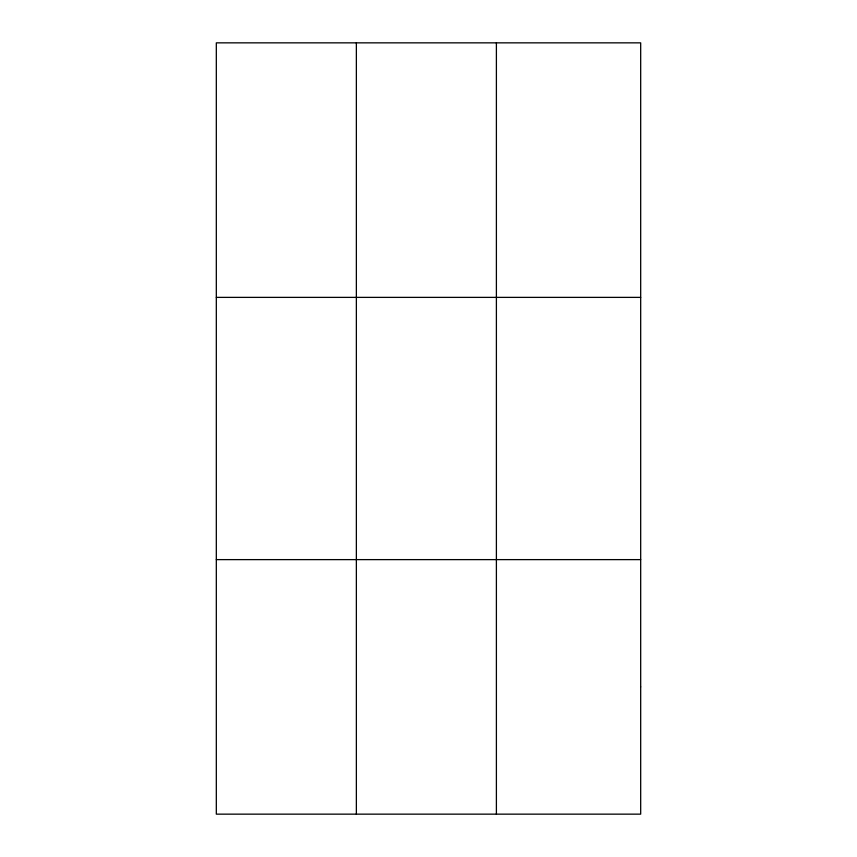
<?xml version="1.0" encoding="UTF-8"?>
<svg xmlns="http://www.w3.org/2000/svg" width="857" height="857" viewBox="0 0 857 857"><rect width="100%" height="100%" fill="white"/><g stroke="black" fill="none" stroke-linecap="round" stroke-linejoin="round"><path stroke-width="1.29" d="M356.362 814.15L356.362 42.85M496.396 814.15L496.396 42.85M216.318 297.379L640.682 297.379M216.318 559.621L640.682 559.621M640.682 686.886L640.682 814.15L216.318 814.15L216.318 42.85L640.682 42.85L640.682 686.886"/></g></svg>
